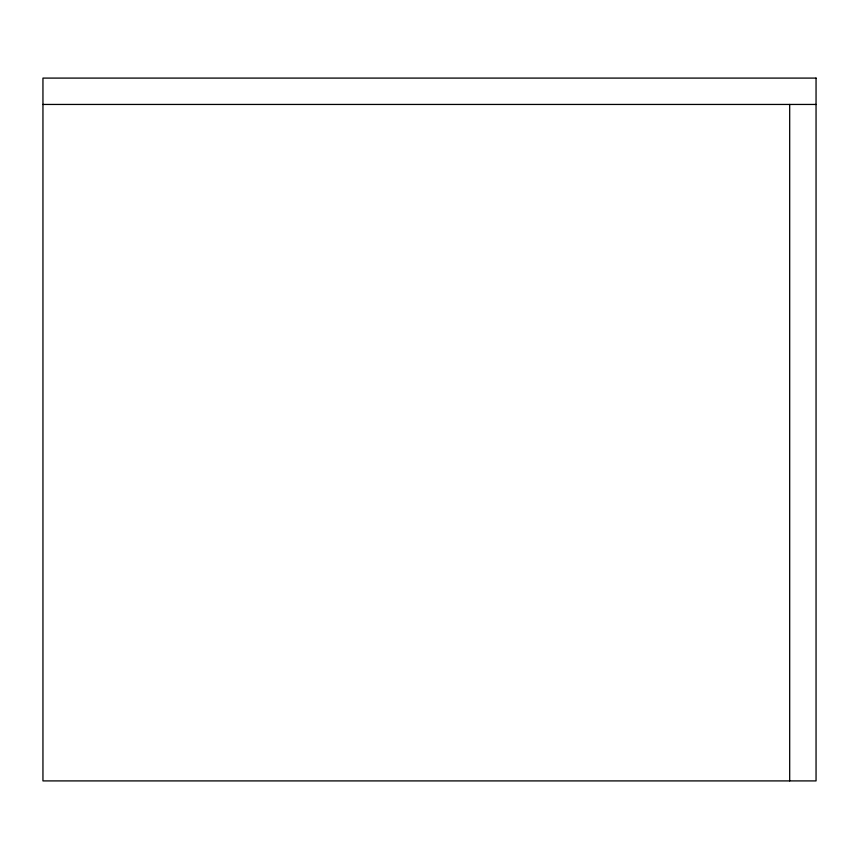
<?xml version="1.0" encoding="UTF-8"?>
<svg xmlns="http://www.w3.org/2000/svg" width="859" height="859" viewBox="0 0 859 859"><rect width="100%" height="100%" fill="white"/><g stroke="black" fill="none" stroke-linecap="round" stroke-linejoin="round"><path stroke-width="1.29" d="M42.95 104.444L816.05 104.444M789.689 104.444L789.689 780.906M816.05 78.094L42.95 78.094L42.95 780.906L816.05 780.906L816.05 78.094"/></g></svg>
